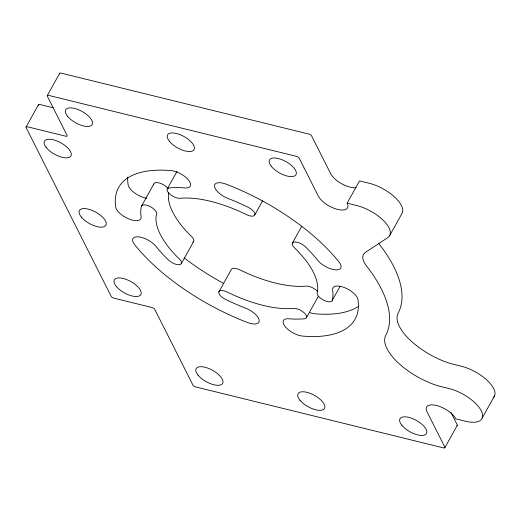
<?xml version="1.0" encoding="UTF-8"?>
<svg xmlns="http://www.w3.org/2000/svg" width="521" height="521" viewBox="0 0 521 521"><rect width="100%" height="100%" fill="white"/><g stroke="black" fill="none" stroke-linecap="round" stroke-linejoin="round"><path stroke-width="0.78" d="M168.824 192.269L168.433 194.515A90.498 38.964 29.1 0 0 191.715 236.684A8.492 3.66 29.1 0 1 192.874 242.096M26.05 127.013L38.456 104.728M47.268 95.63L59.668 73.344M262.643 200.767L254.886 214.698A8.492 3.66 29.1 0 1 246.407 214.619L240.383 211.76A90.498 38.964 29.1 0 0 180.025 198.293A8.492 3.66 29.1 0 1 169.227 193.63A8.492 3.66 29.1 0 1 169.299 187.905A110.699 47.658 29.1 0 1 184.799 187.912A14.152 6.096 29.1 0 0 188.609 180.168A14.152 6.096 29.1 0 0 171.031 170.601A135.323 58.261 29.1 0 0 115.734 207.15A14.152 6.096 29.1 0 0 129.527 219.217A14.152 6.096 29.1 0 0 141.067 216.814A114.783 49.417 29.1 0 1 141.393 206.349L153.793 184.063A8.492 3.66 29.1 0 1 159.954 183.184A8.492 3.66 29.1 0 1 168.101 188.752M167.3 188.863L176.99 171.448M181.243 263.737L193.643 241.451M141.393 206.349A8.492 3.66 29.1 0 1 149.872 206.427A8.492 3.66 29.1 0 1 156.547 213.812L156.033 216.801A90.498 38.964 29.1 0 0 179.309 258.97A8.492 3.66 29.1 0 1 179.244 264.701A8.492 3.66 29.1 0 1 168.446 260.031A110.699 47.658 29.1 0 1 155.994 246.426A14.152 6.096 29.1 0 0 138.417 236.86A14.152 6.096 29.1 0 0 134.607 244.596A135.323 58.261 29.1 0 0 247.612 322.545A14.152 6.096 29.1 0 0 259.152 320.135A14.152 6.096 29.1 0 0 245.358 308.067A114.783 49.417 29.1 0 1 225.482 299.373A8.492 3.66 29.1 0 1 218.807 291.988L231.213 269.702A8.492 3.66 29.1 0 1 239.693 269.774L245.717 272.633A90.498 38.964 29.1 0 0 306.074 286.101A8.492 3.66 29.1 0 1 317.719 291.682M292.45 242.949L301.757 226.231M347.129 203.17L356.735 205.535A28.258 12.165 29.1 0 1 384.01 221.08A28.258 12.165 29.1 0 1 387.78 237.609L365.332 252.444A28.212 12.146 29.1 0 0 366.999 266.583A169.592 73.012 29.1 0 1 385.644 335.583A48.727 20.977 29.1 0 0 438.812 386.041L448.978 388.549A28.258 12.165 29.1 0 1 481.235 410.795A28.258 12.165 29.1 0 1 465.448 421.228L455.842 418.864A16.959 7.301 29.1 0 0 436.487 405.514A16.959 7.301 29.1 0 0 427.018 411.772L444.804 447.07A2.26 0.97 29.1 0 1 443.54 447.904L195.525 386.895A2.26 0.97 29.1 0 1 192.946 385.117L154.75 309.344A2.26 0.97 29.1 0 0 152.171 307.566L113.741 298.11A2.26 0.97 29.1 0 1 111.162 296.332L26.122 127.606A2.26 0.97 29.1 0 1 27.385 126.772L65.815 136.222A2.26 0.97 29.1 0 0 67.079 135.388L47.339 96.222A2.26 0.97 29.1 0 1 48.596 95.382L296.618 156.391A2.26 0.97 29.1 0 1 299.197 158.169L318.305 196.078A16.959 7.301 29.1 0 0 337.66 209.429A16.959 7.301 29.1 0 0 347.129 203.17L359.536 180.885L369.142 183.242A28.258 12.165 29.1 0 1 394.677 197.094A28.258 12.165 29.1 0 1 401.925 213.577L389.519 235.863M306.394 317.823L318.409 296.228M254.886 214.698A8.492 3.66 29.1 0 0 248.211 207.312A114.783 49.417 29.1 0 0 228.335 198.618A14.152 6.096 29.1 0 1 214.541 186.551A14.152 6.096 29.1 0 1 226.081 184.141A135.323 58.261 29.1 0 1 339.086 262.089A14.152 6.096 29.1 0 1 335.277 269.826A14.152 6.096 29.1 0 1 317.699 260.259A110.699 47.658 29.1 0 0 305.247 246.654A8.492 3.66 29.1 0 0 294.45 241.985A8.492 3.66 29.1 0 0 294.385 247.716A90.498 38.964 29.1 0 1 317.66 289.884L317.146 292.874A8.492 3.66 29.1 0 0 323.821 300.259A8.492 3.66 29.1 0 0 332.3 300.337L340.057 286.407M444.875 447.656L457.282 425.37M482.133 418.174L494.54 395.888M53.122 107.762L39.791 104.487A2.26 0.97 29.1 0 0 38.528 105.32M451.036 412.534L457.21 424.778A2.26 0.97 29.1 0 1 456.819 425.677M218.807 291.988A8.492 3.66 29.1 0 1 227.286 292.066L233.31 294.925A90.498 38.964 29.1 0 0 293.668 308.393A8.492 3.66 29.1 0 1 304.466 313.056A8.492 3.66 29.1 0 1 304.394 318.78A110.699 47.658 29.1 0 1 288.894 318.774A14.152 6.096 29.1 0 0 285.085 326.517A14.152 6.096 29.1 0 0 302.662 336.084A135.323 58.261 29.1 0 0 357.96 299.536A14.152 6.096 29.1 0 0 344.166 287.468A14.152 6.096 29.1 0 0 332.626 289.871A114.783 49.417 29.1 0 1 332.3 300.337M355.934 187.697A16.959 7.301 29.1 0 1 330.711 173.793L311.604 135.883A2.26 0.97 29.1 0 0 309.025 134.105L61.003 73.096A2.26 0.97 29.1 0 0 59.739 73.93M378.63 243.294A28.212 12.146 29.1 0 0 379.405 244.29A169.592 73.012 29.1 0 1 398.051 313.297A48.727 20.977 29.1 0 0 451.219 363.756L461.385 366.256A28.258 12.165 29.1 0 1 488.099 381.235A28.258 12.165 29.1 0 1 493.1 397.816M309.461 312.437A14.152 6.096 29.1 0 0 315.068 313.798A135.323 58.261 29.1 0 0 358.468 306.387M223.724 283.502A135.323 58.261 29.1 0 1 184.271 257.993M127.71 177.127A135.323 58.261 29.1 0 0 128.14 184.864A14.152 6.096 29.1 0 0 146.694 198.227M153.623 184.87A114.783 49.417 29.1 0 1 153.793 184.063M300.005 400.265A15.148 6.519 29.1 0 0 323.521 409.493A15.148 6.519 29.1 0 0 310.366 393.42A15.148 6.519 29.1 0 0 300.005 400.265M198.091 375.198A15.148 6.519 29.1 0 0 221.614 384.426A15.148 6.519 29.1 0 0 208.452 368.354A15.148 6.519 29.1 0 0 198.091 375.198M401.912 425.338A15.148 6.519 29.1 0 0 425.436 434.56A15.148 6.519 29.1 0 0 412.274 418.487A15.148 6.519 29.1 0 0 401.912 425.338M46.428 147.756A15.148 6.519 29.1 0 0 69.944 156.977A15.148 6.519 29.1 0 0 56.789 140.904A15.148 6.519 29.1 0 0 46.428 147.756M81.367 217.088A15.148 6.519 29.1 0 0 104.884 226.309A15.148 6.519 29.1 0 0 91.729 210.237A15.148 6.519 29.1 0 0 81.367 217.088M116.307 286.413A15.148 6.519 29.1 0 0 139.83 295.641A15.148 6.519 29.1 0 0 126.675 279.569A15.148 6.519 29.1 0 0 116.307 286.413M271.461 166.505A15.148 6.519 29.1 0 0 294.977 175.727A15.148 6.519 29.1 0 0 281.822 159.654A15.148 6.519 29.1 0 0 271.461 166.505M169.553 141.438A15.148 6.519 29.1 0 0 193.07 150.66A15.148 6.519 29.1 0 0 179.914 134.587A15.148 6.519 29.1 0 0 169.553 141.438M67.639 116.365A15.148 6.519 29.1 0 0 91.155 125.594A15.148 6.519 29.1 0 0 78 109.521A15.148 6.519 29.1 0 0 67.639 116.365"/></g></svg>
